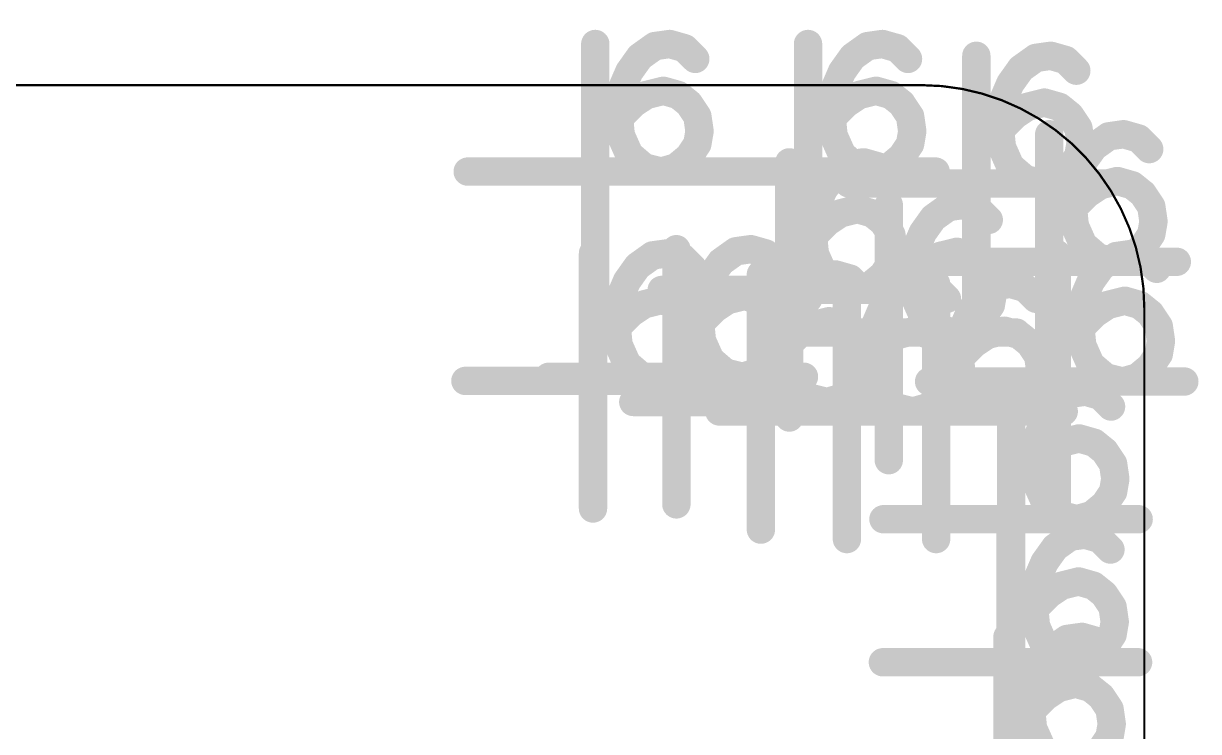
# Model space of a CAD drawing. Header units: millimetres. Extents: x 3362 to 3827, y -139 to 191.
# Drawn here: x 3608.15 to 3613.41, y 23.16 to 26.34 of the extents above; entities that cross this region are included whole.
import ezdxf

# ---------------------------------------------------------------- set-up
doc = ezdxf.new("R2010")
doc.units = ezdxf.units.MM
doc.header["$LTSCALE"] = 23.1
doc.layers.get('0').update_dxf_attribs({"linetype": 'CONTINUOUS'})

# ---------------------------------------------------------------- blocks, each defined once
blk = doc.blocks.new('PAD_R1')
at = {"const_width": 0.5}
blk.add_lwpolyline([(0.25, 0, 1), (-0.25, 0, 1)], format="xyb", close=True, dxfattribs=at)

msp = doc.modelspace()

# ---------------------------------------------------------------- linework, layer by layer
for points, const_width in [([(3611.0031, 26.3017), (3611.0209, 26.176)], 0.0672), ([(3611.0961, 26.2951), (3611.0612, 26.173)], 0.0695), ([(3611.9559, 26.3017), (3611.9736, 26.176)], 0.0672), ([(3612.0488, 26.2951), (3612.014, 26.173)], 0.0695), ([(3610.712, 26.2436), (3610.712, 25.1006)], 0.127), ([(3610.9084, 26.262), (3610.9822, 26.1586)], 0.0821), ([(3611.1808, 26.2455), (3611.091, 26.1557)], 0.0675), ([(3611.6648, 26.2436), (3611.6648, 25.1006)], 0.127), ([(3611.8611, 26.262), (3611.935, 26.1586)], 0.0821), ([(3612.1336, 26.2455), (3612.0438, 26.1557)], 0.0675), ([(3612.7097, 26.2489), (3612.7275, 26.1232)], 0.0672), ([(3612.8027, 26.2423), (3612.7679, 26.1201)], 0.0695), ([(3610.8365, 26.19), (3610.9398, 26.1163)], 0.0818), ([(3611.7892, 26.19), (3611.8926, 26.1163)], 0.0818), ([(3612.4186, 26.1907), (3612.4186, 25.0477)], 0.127), ([(3612.615, 26.2091), (3612.6889, 26.1058)], 0.0821), ([(3612.8875, 26.1927), (3612.7977, 26.1029)], 0.0675), ([(3612.5431, 26.1372), (3612.6465, 26.0634)], 0.0818), ([(3610.7917, 26.1115), (3610.9084, 26.0614)], 0.0727), ([(3610.9633, 26.0861), (3610.9941, 25.9629)], 0.0785), ([(3611.0676, 26.0856), (3611.0328, 25.9634)], 0.0695), ([(3611.7445, 26.1115), (3611.8612, 26.0614)], 0.0727), ([(3611.9161, 26.0861), (3611.9469, 25.9629)], 0.0785), ([(3612.0204, 26.0856), (3611.9855, 25.9634)], 0.0695), ([(3610.7672, 26.0254), (3610.8927, 26.0062)], 0.0754), ([(3610.8768, 26.0488), (3610.9472, 25.9431)], 0.0687), ([(3611.1471, 26.0455), (3611.0676, 25.9464)], 0.0609), ([(3611.72, 26.0254), (3611.8455, 26.0062)], 0.0754), ([(3611.8296, 26.0488), (3611.9, 25.9431)], 0.0687), ([(3612.0998, 26.0455), (3612.0204, 25.9464)], 0.0609), ([(3612.4983, 26.0587), (3612.615, 26.0086)], 0.0727), ([(3612.6699, 26.0333), (3612.7007, 25.9101)], 0.0785), ([(3612.7742, 26.0327), (3612.7394, 25.9106)], 0.0695), ([(3610.7596, 25.976), (3610.8851, 25.9567)], 0.0754), ([(3610.8052, 25.9884), (3610.8949, 25.8986)], 0.0945), ([(3611.203, 25.9835), (3611.0973, 25.9131)], 0.0687), ([(3611.7124, 25.976), (3611.8379, 25.9567)], 0.0754), ([(3611.7579, 25.9884), (3611.8477, 25.8986)], 0.0945), ([(3612.1557, 25.9835), (3612.0501, 25.9131)], 0.0687), ([(3612.4738, 25.9726), (3612.5994, 25.9533)], 0.0754), ([(3612.5834, 25.9959), (3612.6539, 25.8903)], 0.0687), ([(3612.8537, 25.9926), (3612.7742, 25.8936)], 0.0609), ([(3612.4662, 25.9232), (3612.5918, 25.9039)], 0.0754), ([(3612.5118, 25.9355), (3612.6016, 25.8457)], 0.0945), ([(3612.9096, 25.9307), (3612.8039, 25.8602)], 0.0687), ([(3610.7583, 25.8752), (3610.8846, 25.888)], 0.0955), ([(3611.2369, 25.8954), (3611.1112, 25.8772)], 0.0675), ([(3611.7111, 25.8752), (3611.8374, 25.888)], 0.0955), ([(3612.1896, 25.8954), (3612.0639, 25.8772)], 0.0675), ([(3612.745, 25.8395), (3612.745, 24.6965)], 0.127), ([(3612.9414, 25.8578), (3613.0152, 25.7545)], 0.0821), ([(3613.0361, 25.8976), (3613.0539, 25.7719)], 0.0672), ([(3613.1291, 25.891), (3613.0942, 25.7689)], 0.0695), ([(3610.7873, 25.7654), (3610.9034, 25.817)], 0.0939), ([(3611.2366, 25.8138), (3611.1114, 25.8349)], 0.058), ([(3611.7401, 25.7654), (3611.8561, 25.817)], 0.0939), ([(3612.1894, 25.8138), (3612.0642, 25.8349)], 0.058), ([(3612.4649, 25.8224), (3612.5913, 25.8352)], 0.0955), ([(3612.9435, 25.8426), (3612.8178, 25.8244)], 0.0675), ([(3613.2138, 25.8414), (3613.124, 25.7516)], 0.0675), ([(3610.8565, 25.6714), (3610.9391, 25.7679)], 0.0879), ([(3611.1431, 25.666), (3611.0619, 25.7637)], 0.0743), ([(3611.203, 25.732), (3611.0973, 25.8024)], 0.0687), ([(3611.8093, 25.6714), (3611.8918, 25.7679)], 0.0879), ([(3611.872, 25.7716), (3611.8898, 25.6459)], 0.0672), ([(3611.965, 25.765), (3611.9302, 25.6429)], 0.0695), ([(3612.0959, 25.666), (3612.0147, 25.7637)], 0.0743), ([(3612.1557, 25.732), (3612.0501, 25.8024)], 0.0687), ([(3612.4939, 25.7126), (3612.61, 25.7641)], 0.0939), ([(3612.9433, 25.7609), (3612.818, 25.7821)], 0.058), ([(3612.8695, 25.7859), (3612.9729, 25.7121)], 0.0818), ([(3611.2835, 25.6721), (3610.1405, 25.6721)], 0.127), ([(3610.9539, 25.62), (3610.9847, 25.7432)], 0.0785), ([(3611.0582, 25.6206), (3611.0232, 25.7426)], 0.0692), ([(3612.2363, 25.6721), (3611.0933, 25.6721)], 0.127), ([(3611.5809, 25.7135), (3611.5809, 24.5705)], 0.127), ([(3611.7773, 25.7319), (3611.8512, 25.6285)], 0.0821), ([(3611.9067, 25.62), (3611.9375, 25.7432)], 0.0785), ([(3612.0498, 25.7154), (3611.96, 25.6256)], 0.0675), ([(3612.0109, 25.6206), (3611.976, 25.7426)], 0.0692), ([(3612.5631, 25.6186), (3612.6457, 25.7151)], 0.0879), ([(3612.8497, 25.6132), (3612.7686, 25.7109)], 0.0743), ([(3612.9096, 25.6791), (3612.8039, 25.7496)], 0.0687), ([(3612.8247, 25.7074), (3612.9414, 25.6573)], 0.0727), ([(3611.7054, 25.6599), (3611.8088, 25.5862)], 0.0818), ([(3612.9901, 25.6192), (3611.8471, 25.6192)], 0.127), ([(3612.6605, 25.5672), (3612.6913, 25.6904)], 0.0785), ([(3612.7648, 25.5677), (3612.7298, 25.6898)], 0.0692), ([(3612.9963, 25.682), (3613.0271, 25.5588)], 0.0785), ([(3613.1006, 25.6814), (3613.0658, 25.5593)], 0.0695), ([(3612.8002, 25.6213), (3612.9258, 25.602)], 0.0754), ([(3612.8382, 25.5842), (3612.928, 25.4945)], 0.0945), ([(3612.9098, 25.6446), (3612.9803, 25.539)], 0.0687), ([(3613.1801, 25.6413), (3613.1006, 25.5423)], 0.0609), ([(3611.6606, 25.5814), (3611.7773, 25.5313)], 0.0727), ([(3611.8322, 25.556), (3611.863, 25.4328)], 0.0785), ([(3611.9366, 25.5555), (3611.9017, 25.4333)], 0.0695), ([(3612.0265, 25.5225), (3612.0265, 24.3795)], 0.127), ([(3612.2228, 25.5408), (3612.2967, 25.4375)], 0.0821), ([(3612.3175, 25.5806), (3612.3353, 25.4549)], 0.0672), ([(3612.4105, 25.574), (3612.3757, 25.4519)], 0.0695), ([(3612.7926, 25.5719), (3612.9182, 25.5526)], 0.0754), ([(3613.236, 25.5794), (3613.1303, 25.509)], 0.0687), ([(3611.6361, 25.4953), (3611.7617, 25.4761)], 0.0754), ([(3611.7457, 25.5187), (3611.8162, 25.413)], 0.0687), ([(3612.016, 25.5154), (3611.9366, 25.4163)], 0.0609), ([(3612.4953, 25.5244), (3612.4055, 25.4346)], 0.0675), ([(3612.7913, 25.4711), (3612.9177, 25.4839)], 0.0955), ([(3613.2699, 25.4913), (3613.1442, 25.4731)], 0.0675), ([(3611.6285, 25.4459), (3611.7541, 25.4266)], 0.0754), ([(3611.6741, 25.4583), (3611.7639, 25.3685)], 0.0945), ([(3612.0719, 25.4534), (3611.9663, 25.383)], 0.0687), ([(3612.1509, 25.4689), (3612.2543, 25.3952)], 0.0818), ([(3612.1061, 25.3904), (3612.2228, 25.3403)], 0.0727), ([(3612.8203, 25.3613), (3612.9364, 25.4128)], 0.0939), ([(3613.236, 25.3279), (3613.1303, 25.3983)], 0.0687), ([(3613.2697, 25.4096), (3613.1444, 25.4308)], 0.058), ([(3610.7018, 25.3061), (3610.7018, 24.1631)], 0.127), ([(3610.8982, 25.3244), (3610.9721, 25.2211)], 0.0821), ([(3610.9929, 25.3642), (3611.0107, 25.2385)], 0.0672), ([(3611.0752, 25.3246), (3611.0752, 24.1816)], 0.127), ([(3611.0859, 25.3576), (3611.0511, 25.2355)], 0.0695), ([(3611.2716, 25.343), (3611.3454, 25.2397)], 0.0821), ([(3611.3663, 25.3828), (3611.3841, 25.257)], 0.0672), ([(3611.4593, 25.3761), (3611.4245, 25.254)], 0.0695), ([(3611.6272, 25.3451), (3611.7536, 25.3579)], 0.0955), ([(3612.1058, 25.3653), (3611.9801, 25.3471)], 0.0675), ([(3612.2778, 25.365), (3612.3085, 25.2418)], 0.0785), ([(3612.3821, 25.3645), (3612.3472, 25.2423)], 0.0695), ([(3612.7785, 25.3033), (3612.7785, 24.1603)], 0.127), ([(3612.8895, 25.2673), (3612.9721, 25.3638)], 0.0879), ([(3612.9869, 25.2159), (3613.0177, 25.3391)], 0.0785), ([(3613.0912, 25.2164), (3613.0562, 25.3385)], 0.0692), ([(3613.0696, 25.3614), (3613.0874, 25.2357)], 0.0672), ([(3613.1761, 25.2619), (3613.095, 25.3596)], 0.0743), ([(3613.1626, 25.3548), (3613.1278, 25.2327)], 0.0695), ([(3611.1707, 25.308), (3611.0809, 25.2182)], 0.0675), ([(3611.1997, 25.2711), (3611.3031, 25.1973)], 0.0818), ([(3611.544, 25.3266), (3611.4542, 25.2368)], 0.0675), ([(3611.6562, 25.2353), (3611.7723, 25.2869)], 0.0939), ([(3612.1056, 25.2837), (3611.9803, 25.3048)], 0.058), ([(3612.0817, 25.3043), (3612.2072, 25.285)], 0.0754), ([(3612.1196, 25.2673), (3612.2094, 25.1775)], 0.0945), ([(3613.3165, 25.268), (3612.1735, 25.268)], 0.127), ([(3612.1913, 25.3276), (3612.2617, 25.222)], 0.0687), ([(3612.4615, 25.3243), (3612.3821, 25.2253)], 0.0609), ([(3612.9749, 25.3216), (3613.0488, 25.2183)], 0.0821), ([(3613.2474, 25.3052), (3613.1576, 25.2154)], 0.0675), ([(3610.8263, 25.2525), (3610.9297, 25.1787)], 0.0818), ([(3611.4537, 25.2116), (3611.4537, 24.0686)], 0.127), ([(3611.6501, 25.23), (3611.7239, 25.1266)], 0.0821), ([(3611.7255, 25.1414), (3611.808, 25.2378)], 0.0879), ([(3611.7448, 25.2697), (3611.7625, 25.144)], 0.0672), ([(3611.8377, 25.2631), (3611.8029, 25.141)], 0.0695), ([(3612.012, 25.1359), (3611.9309, 25.2336)], 0.0743), ([(3612.0719, 25.2019), (3611.9663, 25.2723)], 0.0687), ([(3612.0741, 25.2549), (3612.1996, 25.2356)], 0.0754), ([(3612.1301, 25.2273), (3612.1478, 25.1016)], 0.0672), ([(3612.5174, 25.2624), (3612.4118, 25.192)], 0.0687), ([(3612.5296, 25.2273), (3612.5474, 25.1016)], 0.0672), ([(3612.903, 25.2497), (3613.0064, 25.176)], 0.0818), ([(3610.7815, 25.174), (3610.8982, 25.1239)], 0.0727), ([(3611.1549, 25.1926), (3611.2716, 25.1424)], 0.0727), ([(3611.839, 25.1692), (3611.839, 24.0262)], 0.127), ([(3611.8228, 25.0899), (3611.8536, 25.2131)], 0.0785), ([(3611.9225, 25.2135), (3611.8327, 25.1237)], 0.0675), ([(3611.9271, 25.0905), (3611.8921, 25.2125)], 0.0692), ([(3612.0354, 25.1875), (3612.1092, 25.0842)], 0.0821), ([(3612.0728, 25.1541), (3612.1991, 25.1669)], 0.0955), ([(3612.2231, 25.2207), (3612.1882, 25.0986)], 0.0695), ([(3612.2385, 25.1692), (3612.2385, 24.0262)], 0.127), ([(3612.5513, 25.1743), (3612.4256, 25.1561)], 0.0675), ([(3612.4349, 25.1875), (3612.5088, 25.0842)], 0.0821), ([(3612.6226, 25.2207), (3612.5878, 25.0986)], 0.0695), ([(3612.8582, 25.1712), (3612.9749, 25.1211)], 0.0727), ([(3610.9531, 25.1486), (3610.9839, 25.0254)], 0.0785), ([(3612.1524, 25.142), (3611.0094, 25.142)], 0.127), ([(3611.0575, 25.148), (3611.0226, 25.0259)], 0.0695), ([(3611.24, 25.1298), (3611.3105, 25.0241)], 0.0687), ([(3611.3265, 25.1671), (3611.3573, 25.0439)], 0.0785), ([(3611.4308, 25.1666), (3611.396, 25.0445)], 0.0695), ([(3611.5103, 25.1265), (3611.4308, 25.0274)], 0.0609), ([(3611.5781, 25.158), (3611.6815, 25.0843)], 0.0818), ([(3611.9635, 25.1156), (3612.0668, 25.0418)], 0.0818), ([(3612.3078, 25.1711), (3612.218, 25.0813)], 0.0675), ([(3612.363, 25.1156), (3612.4664, 25.0418)], 0.0818), ([(3612.7074, 25.1711), (3612.6176, 25.0813)], 0.0675), ([(3613.0299, 25.1458), (3613.0606, 25.0226)], 0.0785), ([(3613.1342, 25.1453), (3613.0993, 25.0231)], 0.0695), ([(3610.757, 25.0879), (3610.8826, 25.0686)], 0.0754), ([(3610.8666, 25.1112), (3610.9371, 25.0056)], 0.0687), ([(3611.1369, 25.1079), (3611.0575, 25.0089)], 0.0609), ([(3611.1304, 25.1065), (3611.256, 25.0872)], 0.0754), ([(3611.1684, 25.0694), (3611.2582, 24.9796)], 0.0945), ([(3611.5334, 25.0795), (3611.6501, 25.0294)], 0.0727), ([(3612.1018, 25.0443), (3612.2178, 25.0958)], 0.0939), ([(3612.5174, 25.0109), (3612.4118, 25.0813)], 0.0687), ([(3612.5511, 25.0927), (3612.4259, 25.1138)], 0.058), ([(3612.8337, 25.0851), (3612.9593, 25.0658)], 0.0754), ([(3612.9434, 25.1084), (3613.0138, 25.0028)], 0.0687), ([(3613.2136, 25.1051), (3613.1342, 25.0061)], 0.0609), ([(3610.7494, 25.0385), (3610.875, 25.0192)], 0.0754), ([(3610.795, 25.0508), (3610.8848, 24.9611)], 0.0945), ([(3611.1928, 25.046), (3611.0872, 24.9756)], 0.0687), ([(3611.1228, 25.0571), (3611.2484, 25.0378)], 0.0754), ([(3611.5662, 25.0645), (3611.4605, 24.9941)], 0.0687), ([(3611.6185, 25.0167), (3611.6889, 24.9111)], 0.0687), ([(3611.705, 25.0541), (3611.7358, 24.9309)], 0.0785), ([(3611.8093, 25.0536), (3611.7745, 24.9314)], 0.0695), ([(3611.9187, 25.0371), (3612.0354, 24.987)], 0.0727), ([(3612.0903, 25.0117), (3612.1211, 24.8885)], 0.0785), ([(3612.171, 24.9503), (3612.2535, 25.0468)], 0.0879), ([(3612.2684, 24.8989), (3612.2992, 25.0221)], 0.0785), ([(3612.3182, 25.0371), (3612.4349, 24.987)], 0.0727), ([(3612.3726, 24.8994), (3612.3377, 25.0215)], 0.0692), ([(3612.4576, 24.9449), (3612.3764, 25.0426)], 0.0743), ([(3612.4898, 25.0117), (3612.5206, 24.8885)], 0.0785), ([(3612.8261, 25.0357), (3612.9517, 25.0164)], 0.0754), ([(3612.8717, 25.0481), (3612.9615, 24.9583)], 0.0945), ([(3613.2695, 25.0432), (3613.1639, 24.9728)], 0.0687), ([(3610.7481, 24.9377), (3610.8745, 24.9505)], 0.0955), ([(3611.1215, 24.9562), (3611.2479, 24.9691)], 0.0955), ([(3612.598, 24.951), (3611.455, 24.951)], 0.127), ([(3611.6001, 24.9764), (3611.4744, 24.9583)], 0.0675), ([(3611.5089, 24.9934), (3611.6344, 24.9741)], 0.0754), ([(3611.5468, 24.9564), (3611.6366, 24.8666)], 0.0945), ([(3611.8888, 25.0134), (3611.8093, 24.9144)], 0.0609), ([(3612.0038, 24.9743), (3612.0742, 24.8687)], 0.0687), ([(3612.1946, 25.0111), (3612.1598, 24.889)], 0.0695), ([(3612.2741, 24.971), (3612.1946, 24.872)], 0.0609), ([(3612.4033, 24.9743), (3612.4738, 24.8687)], 0.0687), ([(3612.5942, 25.0111), (3612.5593, 24.889)], 0.0695), ([(3612.6736, 24.971), (3612.5942, 24.872)], 0.0609), ([(3611.2267, 24.9579), (3611.101, 24.9397)], 0.0675), ([(3611.1505, 24.8465), (3611.2666, 24.898)], 0.0939), ([(3611.5999, 24.8948), (3611.4746, 24.9159)], 0.058), ([(3611.5013, 24.944), (3611.6268, 24.9247)], 0.0754), ([(3611.9447, 24.9515), (3611.839, 24.8811)], 0.0687), ([(3611.8942, 24.951), (3612.0197, 24.9317)], 0.0754), ([(3611.9321, 24.9139), (3612.0219, 24.8241)], 0.0945), ([(3612.33, 24.9091), (3612.2243, 24.8387)], 0.0687), ([(3612.2937, 24.951), (3612.4193, 24.9317)], 0.0754), ([(3612.3317, 24.9139), (3612.4215, 24.8241)], 0.0945), ([(3612.7295, 24.9091), (3612.6239, 24.8387)], 0.0687), ([(3612.8248, 24.9349), (3612.9512, 24.9477)], 0.0955), ([(3613.3034, 24.9551), (3613.1777, 24.9369)], 0.0675), ([(3610.7772, 24.8279), (3610.8932, 24.8794)], 0.0939), ([(3611.1928, 24.7945), (3611.0872, 24.8649)], 0.0687), ([(3611.2265, 24.8762), (3611.1013, 24.8974)], 0.058), ([(3611.2197, 24.7525), (3611.3023, 24.849)], 0.0879), ([(3611.5662, 24.813), (3611.4605, 24.8834)], 0.0687), ([(3611.5, 24.8432), (3611.6263, 24.856)], 0.0955), ([(3611.9786, 24.8634), (3611.8529, 24.8452)], 0.0675), ([(3611.8866, 24.9016), (3612.0121, 24.8823)], 0.0754), ([(3612.2861, 24.9016), (3612.4117, 24.8823)], 0.0754), ([(3612.8539, 24.8251), (3612.9699, 24.8766)], 0.0939), ([(3613.2695, 24.7917), (3613.1639, 24.8621)], 0.0687), ([(3613.3032, 24.8735), (3613.178, 24.8946)], 0.058), ([(3610.8464, 24.7339), (3610.9289, 24.8304)], 0.0879), ([(3610.9437, 24.6825), (3610.9745, 24.8057)], 0.0785), ([(3611.048, 24.683), (3611.013, 24.8051)], 0.0692), ([(3611.133, 24.7285), (3611.0518, 24.8262)], 0.0743), ([(3611.3171, 24.701), (3611.3479, 24.8242)], 0.0785), ([(3611.4214, 24.7016), (3611.3864, 24.8237)], 0.0692), ([(3611.5063, 24.7471), (3611.4252, 24.8447)], 0.0743), ([(3611.8853, 24.8008), (3612.0116, 24.8136)], 0.0955), ([(3612.3639, 24.821), (3612.2382, 24.8028)], 0.0675), ([(3612.2848, 24.8008), (3612.4112, 24.8136)], 0.0955), ([(3612.7634, 24.821), (3612.6377, 24.8028)], 0.0675), ([(3612.9231, 24.7311), (3613.0056, 24.8276)], 0.0879), ([(3613.0205, 24.6797), (3613.0512, 24.8029)], 0.0785), ([(3613.2097, 24.7257), (3613.1285, 24.8234)], 0.0743), ([(3611.2733, 24.7346), (3610.1303, 24.7346)], 0.127), ([(3611.6467, 24.7531), (3610.5037, 24.7531)], 0.127), ([(3611.529, 24.7334), (3611.6451, 24.7849)], 0.0939), ([(3611.9447, 24.7), (3611.839, 24.7704)], 0.0687), ([(3611.9783, 24.7818), (3611.8531, 24.8029)], 0.058), ([(3611.9143, 24.691), (3612.0304, 24.7425)], 0.0939), ([(3613.3501, 24.7318), (3612.207, 24.7318)], 0.127), ([(3612.3636, 24.7393), (3612.2384, 24.7605)], 0.058), ([(3612.3138, 24.691), (3612.4299, 24.7425)], 0.0939), ([(3612.7632, 24.7393), (3612.638, 24.7605)], 0.058), ([(3613.1247, 24.6802), (3613.0897, 24.8023)], 0.0692), ([(3611.5982, 24.6394), (3611.6808, 24.7359)], 0.0879), ([(3611.6956, 24.588), (3611.7264, 24.7112)], 0.0785), ([(3611.7998, 24.5886), (3611.7649, 24.7106)], 0.0692), ([(3611.8848, 24.634), (3611.8036, 24.7317)], 0.0743), ([(3611.9835, 24.597), (3612.0661, 24.6935)], 0.0879), ([(3612.33, 24.6576), (3612.2243, 24.728)], 0.0687), ([(3612.3831, 24.597), (3612.4656, 24.6935)], 0.0879), ([(3612.5741, 24.6866), (3612.5741, 23.5436)], 0.127), ([(3612.7295, 24.6576), (3612.6239, 24.728)], 0.0687), ([(3612.7704, 24.7049), (3612.8443, 24.6016)], 0.0821), ([(3612.8652, 24.7447), (3612.8829, 24.619)], 0.0672), ([(3612.9581, 24.7381), (3612.9233, 24.616)], 0.0695), ([(3612.0252, 24.6401), (3610.8822, 24.6401)], 0.127), ([(3612.0809, 24.5456), (3612.1117, 24.6688)], 0.0785), ([(3612.1852, 24.5461), (3612.1502, 24.6682)], 0.0692), ([(3612.2701, 24.5916), (3612.1889, 24.6893)], 0.0743), ([(3612.4804, 24.5456), (3612.5112, 24.6688)], 0.0785), ([(3612.5847, 24.5461), (3612.5497, 24.6682)], 0.0692), ([(3612.6697, 24.5916), (3612.5885, 24.6893)], 0.0743), ([(3613.0429, 24.6885), (3612.9531, 24.5987)], 0.0675), ([(3612.4105, 24.5977), (3611.2675, 24.5977)], 0.127), ([(3612.81, 24.5977), (3611.667, 24.5977)], 0.127), ([(3612.6985, 24.633), (3612.8019, 24.5592)], 0.0818), ([(3612.6538, 24.5545), (3612.7705, 24.5044)], 0.0727), ([(3612.7389, 24.4917), (3612.8093, 24.3861)], 0.0687), ([(3612.8254, 24.5291), (3612.8562, 24.4059)], 0.0785), ([(3612.9297, 24.5285), (3612.8949, 24.4064)], 0.0695), ([(3612.6293, 24.4684), (3612.7548, 24.4491)], 0.0754), ([(3612.6672, 24.4313), (3612.757, 24.3415)], 0.0945), ([(3613.0092, 24.4884), (3612.9297, 24.3894)], 0.0609), ([(3612.6217, 24.419), (3612.7472, 24.3997)], 0.0754), ([(3613.0651, 24.4265), (3612.9594, 24.3561)], 0.0687), ([(3612.6204, 24.3182), (3612.7467, 24.331)], 0.0955), ([(3613.0989, 24.3384), (3612.9733, 24.3202)], 0.0675), ([(3612.6494, 24.2084), (3612.7655, 24.2599)], 0.0939), ([(3613.0651, 24.175), (3612.9594, 24.2454)], 0.0687), ([(3613.0987, 24.2567), (3612.9735, 24.2779)], 0.058), ([(3612.7186, 24.1144), (3612.8012, 24.2109)], 0.0879), ([(3612.816, 24.063), (3612.8468, 24.1862)], 0.0785), ([(3612.9202, 24.0635), (3612.8853, 24.1856)], 0.0692), ([(3613.0052, 24.109), (3612.924, 24.2067)], 0.0743), ([(3613.1456, 24.1151), (3612.0026, 24.1151)], 0.127), ([(3612.5715, 24.046), (3612.5715, 22.903)], 0.127), ([(3612.7679, 24.0643), (3612.8418, 23.961)], 0.0821), ([(3612.8626, 24.1041), (3612.8804, 23.9784)], 0.0672), ([(3612.9556, 24.0975), (3612.9208, 23.9754)], 0.0695), ([(3613.0404, 24.0479), (3612.9506, 23.9581)], 0.0675), ([(3612.696, 23.9924), (3612.7994, 23.9187)], 0.0818), ([(3612.6512, 23.9139), (3612.7679, 23.8638)], 0.0727), ([(3612.8228, 23.8885), (3612.8536, 23.7653)], 0.0785), ([(3612.9272, 23.888), (3612.8923, 23.7658)], 0.0695), ([(3612.6267, 23.8278), (3612.7523, 23.8085)], 0.0754), ([(3612.7363, 23.8511), (3612.8068, 23.7455)], 0.0687), ([(3613.0066, 23.8478), (3612.9272, 23.7488)], 0.0609), ([(3612.6191, 23.7784), (3612.7447, 23.7591)], 0.0754), ([(3612.6647, 23.7908), (3612.7545, 23.701)], 0.0945), ([(3613.0625, 23.7859), (3612.9569, 23.7155)], 0.0687), ([(3612.6178, 23.6776), (3612.7442, 23.6904)], 0.0955), ([(3613.0964, 23.6978), (3612.9707, 23.6796)], 0.0675), ([(3612.5581, 23.5883), (3612.5581, 22.4453)], 0.127), ([(3612.6468, 23.5678), (3612.7629, 23.6193)], 0.0939), ([(3612.7544, 23.6066), (3612.8283, 23.5033)], 0.0821), ([(3612.8492, 23.6464), (3612.8669, 23.5207)], 0.0672), ([(3612.9421, 23.6398), (3612.9073, 23.5177)], 0.0695), ([(3613.0625, 23.5344), (3612.9569, 23.6048)], 0.0687), ([(3613.0962, 23.6162), (3612.971, 23.6373)], 0.058), ([(3612.6825, 23.5347), (3612.7859, 23.4609)], 0.0818), ([(3612.7161, 23.4738), (3612.7986, 23.5703)], 0.0879), ([(3612.8134, 23.4224), (3612.8442, 23.5456)], 0.0785), ([(3612.9177, 23.4229), (3612.8827, 23.545)], 0.0692), ([(3613.0027, 23.4684), (3612.9215, 23.5661)], 0.0743), ([(3613.0269, 23.5902), (3612.9371, 23.5004)], 0.0675), ([(3613.143, 23.4745), (3612, 23.4745)], 0.127), ([(3612.6378, 23.4562), (3612.7545, 23.4061)], 0.0727), ([(3612.8094, 23.4308), (3612.8402, 23.3076)], 0.0785), ([(3612.7229, 23.3934), (3612.7933, 23.2878)], 0.0687), ([(3612.9137, 23.4302), (3612.8789, 23.3081)], 0.0695), ([(3612.9932, 23.3901), (3612.9137, 23.2911)], 0.0609), ([(3612.6133, 23.3701), (3612.7388, 23.3508)], 0.0754), ([(3612.6512, 23.333), (3612.741, 23.2433)], 0.0945), ([(3612.6057, 23.3207), (3612.7312, 23.3014)], 0.0754), ([(3613.0491, 23.3282), (3612.9434, 23.2578)], 0.0687), ([(3612.6044, 23.2199), (3612.7307, 23.2327)], 0.0955), ([(3613.0829, 23.2401), (3612.9573, 23.2219)], 0.0675), ([(3612.6334, 23.1101), (3612.7495, 23.1616)], 0.0939), ([(3613.0827, 23.1584), (3612.9575, 23.1796)], 0.058), ([(3613.0491, 23.0767), (3612.9434, 23.1471)], 0.0687)]:
    msp.add_lwpolyline(points, dxfattribs=dict(const_width=const_width))
at = {"const_width": 0.0102}
msp.add_lwpolyline([(3613.171, 13.4595), (3613.171, 25.0594, 0.414215), (3612.171, 26.0594), (3581.1629, 26.0594, 0.202312), (3570.3468, 21.4963, -0.202309), (3569.2724, 21.0429), (3563.7726, 21.0429, -0.202309), (3562.6981, 21.4963, 0.202312), (3551.882, 26.0594), (3530.351, 26.0594, 0.414215), (3529.351, 25.0594), (3529.351, 13.4595, 0.414215), (3530.351, 12.4595), (3551.4675, 12.4595, -0.196013), (3553.2153, 11.7468, 0.196007), (3563.7726, 7.443), (3569.2724, 7.443, 0.196007), (3579.8297, 11.7468, -0.196013), (3581.5774, 12.4595), (3612.171, 12.4595, 0.414215)], format="xyb", close=True, dxfattribs=at)

# ---------------------------------------------------------------- block references
at = {"xscale": 0.127, "yscale": 0.127}
for p in [(3610.712, 26.2436), (3610.9787, 26.2342), (3611.0453, 26.2436), (3611.1121, 26.2245), (3611.6648, 26.2436), (3611.9315, 26.2342), (3611.998, 26.2436), (3612.0648, 26.2245), (3610.9119, 26.1864), (3611.1598, 26.1768), (3611.8647, 26.1864), (3612.1126, 26.1768), (3612.4186, 26.1907), (3612.6853, 26.1813), (3612.7519, 26.1907), (3612.8187, 26.1717), (3610.8644, 26.1199), (3611.8172, 26.1199), (3612.6185, 26.1336), (3612.8664, 26.1239), (3610.8357, 26.0531), (3611.7885, 26.0531), (3612.571, 26.067), (3610.9406, 26.015), (3611.0168, 26.034), (3611.0836, 26.015), (3611.8934, 26.015), (3611.9696, 26.034), (3612.0364, 26.015), (3612.5423, 26.0002), (3610.8835, 25.9769), (3611.1311, 25.9769), (3611.8362, 25.9769), (3612.0839, 25.9769), (3612.6472, 25.9621), (3612.7234, 25.9812), (3612.7902, 25.9621), (3610.8167, 25.9291), (3610.8167, 25.9101), (3611.1692, 25.9197), (3611.7694, 25.9291), (3611.7694, 25.9101), (3612.122, 25.9197), (3612.5901, 25.924), (3612.8377, 25.924), (3610.8263, 25.8341), (3611.1789, 25.8529), (3611.7791, 25.8341), (3612.1316, 25.8529), (3612.5233, 25.8763), (3612.5233, 25.8572), (3612.745, 25.8395), (3612.8758, 25.8669), (3613.0117, 25.8301), (3613.0783, 25.8395), (3611.1692, 25.7958), (3612.122, 25.7958), (3612.5329, 25.7813), (3612.8855, 25.8001), (3612.9449, 25.7823), (3613.1451, 25.8204), (3610.8644, 25.7483), (3611.1311, 25.7386), (3611.8172, 25.7483), (3612.0839, 25.7386), (3612.8758, 25.7429), (3613.1928, 25.7727), (3610.1405, 25.6721), (3610.9312, 25.6911), (3611.0074, 25.6721), (3611.074, 25.6911), (3611.0933, 25.6721), (3611.2835, 25.6721), (3611.5809, 25.7135), (3611.8476, 25.7041), (3611.884, 25.6911), (3611.9142, 25.7135), (3611.9602, 25.6721), (3611.981, 25.6944), (3612.0267, 25.6911), (3612.2363, 25.6721), (3612.571, 25.6954), (3612.8377, 25.6858), (3612.8974, 25.7158), (3611.7808, 25.6563), (3611.8471, 25.6192), (3612.0287, 25.6467), (3612.6378, 25.6383), (3612.714, 25.6192), (3612.7806, 25.6383), (3612.8687, 25.649), (3612.9901, 25.6192), (3613.0498, 25.6299), (3611.7333, 25.5898), (3612.9165, 25.5728), (3612.9736, 25.6109), (3613.1166, 25.6109), (3613.1641, 25.5728), (3611.7046, 25.523), (3612.0265, 25.5225), (3612.2932, 25.5131), (3612.3597, 25.5225), (3612.8497, 25.525), (3613.2022, 25.5156), (3611.8095, 25.4849), (3611.8857, 25.5039), (3611.9525, 25.4849), (3612.2264, 25.4653), (3612.4265, 25.5034), (3612.8497, 25.506), (3611.7524, 25.4468), (3612, 25.4468), (3612.4743, 25.4557), (3612.8593, 25.43), (3613.2119, 25.4488), (3611.6856, 25.399), (3611.6856, 25.38), (3612.0381, 25.3896), (3612.1789, 25.3988), (3613.2022, 25.3917), (3610.7018, 25.3061), (3611.0351, 25.3061), (3611.0752, 25.3246), (3611.3419, 25.3152), (3611.4085, 25.3246), (3611.4753, 25.3055), (3611.6952, 25.304), (3612.0478, 25.3228), (3612.1502, 25.332), (3612.3313, 25.3129), (3612.7785, 25.3033), (3612.8974, 25.3442), (3613.1118, 25.3033), (3613.1641, 25.3345), (3610.9017, 25.2489), (3610.9685, 25.2967), (3611.1019, 25.287), (3611.2751, 25.2674), (3611.523, 25.2578), (3612.0381, 25.2657), (3612.1735, 25.268), (3612.1979, 25.2558), (3612.2551, 25.2939), (3612.3981, 25.2939), (3612.4456, 25.2558), (3612.9642, 25.287), (3613.0404, 25.268), (3613.0453, 25.2939), (3613.107, 25.287), (3613.1786, 25.2842), (3613.3165, 25.268), (3611.1496, 25.2393), (3611.2276, 25.2009), (3611.4537, 25.2116), (3611.7204, 25.2022), (3611.7333, 25.2182), (3611.7869, 25.2116), (3612, 25.2085), (3612.1311, 25.208), (3612.4837, 25.1986), (3612.9784, 25.2461), (3613.2264, 25.2365), (3610.8542, 25.1824), (3611.6536, 25.1544), (3611.8001, 25.161), (3611.839, 25.1692), (3611.8537, 25.1925), (3611.9015, 25.1448), (3611.9429, 25.161), (3612.1057, 25.1598), (3612.1311, 25.189), (3612.1722, 25.1692), (3612.2385, 25.1692), (3612.2391, 25.1501), (3612.5052, 25.1598), (3612.5718, 25.1692), (3612.6386, 25.1501), (3612.931, 25.1796), (3610.712, 25.1006), (3610.8255, 25.1156), (3611.0066, 25.0965), (3611.0094, 25.142), (3611.1989, 25.1341), (3611.3038, 25.096), (3611.38, 25.115), (3611.4468, 25.096), (3611.6648, 25.1006), (3611.8763, 25.142), (3612.0389, 25.112), (3612.1408, 25.113), (3612.1524, 25.142), (3612.2868, 25.1023), (3612.4384, 25.112), (3612.4933, 25.1318), (3612.6863, 25.1023), (3612.9022, 25.1128), (3613.0833, 25.0937), (3610.8733, 25.0394), (3610.9304, 25.0775), (3611.0734, 25.0775), (3611.1209, 25.0394), (3611.2467, 25.0579), (3611.4943, 25.0579), (3611.6061, 25.0879), (3611.9914, 25.0455), (3612.3909, 25.0455), (3612.4186, 25.0477), (3612.4837, 25.0747), (3613.0072, 25.0747), (3613.1502, 25.0747), (3610.8065, 24.9916), (3611.1799, 25.0101), (3611.1799, 24.9911), (3611.5324, 25.0007), (3611.5774, 25.0211), (3611.7585, 25.002), (3612.1789, 25.0272), (3612.4456, 25.0175), (3612.8832, 24.9888), (3612.95, 25.0366), (3613.1976, 25.0366), (3610.8065, 24.9726), (3611.159, 24.9822), (3611.455, 24.951), (3611.5421, 24.9339), (3611.6251, 24.9449), (3611.6823, 24.983), (3611.8253, 24.983), (3611.8728, 24.9449), (3611.9627, 24.9787), (3612.0676, 24.9406), (3612.1438, 24.9596), (3612.2106, 24.9406), (3612.2457, 24.97), (3612.3219, 24.951), (3612.3622, 24.9787), (3612.3884, 24.97), (3612.4671, 24.9406), (3612.5433, 24.9596), (3612.598, 24.951), (3612.6101, 24.9406), (3612.8832, 24.9698), (3613.2358, 24.9794), (3610.8161, 24.8966), (3611.1687, 24.9154), (3611.1895, 24.9152), (3611.5583, 24.8971), (3611.9109, 24.8877), (3612.0105, 24.9025), (3612.2581, 24.9025), (3612.41, 24.9025), (3612.6576, 24.9025), (3612.8928, 24.8938), (3613.2454, 24.9126), (3611.159, 24.8583), (3611.2276, 24.8293), (3611.5324, 24.8768), (3611.5583, 24.8781), (3611.9437, 24.8547), (3611.9437, 24.8356), (3612.2962, 24.8453), (3612.3432, 24.8547), (3612.3432, 24.8356), (3612.6957, 24.8453), (3613.2358, 24.8555), (3610.8542, 24.8108), (3611.1209, 24.8011), (3611.4943, 24.8196), (3611.568, 24.8021), (3611.9205, 24.8209), (3612.3059, 24.7785), (3612.7054, 24.7785), (3612.931, 24.808), (3613.1976, 24.7983), (3610.1303, 24.7346), (3610.5037, 24.7531), (3610.921, 24.7536), (3610.9972, 24.7346), (3611.0638, 24.7536), (3611.2733, 24.7346), (3611.2944, 24.7721), (3611.3706, 24.7531), (3611.4372, 24.7721), (3611.6467, 24.7531), (3611.9109, 24.7638), (3611.9533, 24.7597), (3612.207, 24.7318), (3612.3528, 24.7597), (3612.9978, 24.7508), (3613.074, 24.7318), (3613.1405, 24.7508), (3613.3501, 24.7318), (3611.6061, 24.7163), (3611.8728, 24.7066), (3611.9914, 24.6739), (3612.2962, 24.7213), (3612.3909, 24.6739), (3612.5741, 24.6866), (3612.6957, 24.7213), (3612.745, 24.6965), (3612.8408, 24.6772), (3612.9073, 24.6866), (3610.8822, 24.6401), (3611.6729, 24.6591), (3611.7491, 24.6401), (3611.8156, 24.6591), (3612.0252, 24.6401), (3612.2581, 24.6642), (3612.6576, 24.6642), (3612.774, 24.6294), (3612.9741, 24.6675), (3613.0219, 24.6197), (3611.2675, 24.5977), (3611.5809, 24.5705), (3611.667, 24.5977), (3612.0582, 24.6167), (3612.1344, 24.5977), (3612.201, 24.6167), (3612.4105, 24.5977), (3612.4577, 24.6167), (3612.5339, 24.5977), (3612.6005, 24.6167), (3612.81, 24.5977), (3612.7265, 24.5629), (3612.6978, 24.4961), (3612.8789, 24.477), (3612.7455, 24.4199), (3612.8027, 24.458), (3612.9457, 24.458), (3612.9932, 24.4199), (3612.0265, 24.3795), (3612.6787, 24.3721), (3613.0313, 24.3627), (3612.6787, 24.353), (3612.6884, 24.2771), (3613.0409, 24.2959), (3613.0313, 24.2387), (3610.7018, 24.1631), (3611.0752, 24.1816), (3612.7265, 24.1913), (3612.7785, 24.1603), (3612.9932, 24.1816), (3612.0026, 24.1151), (3612.7933, 24.1341), (3612.8695, 24.1151), (3612.936, 24.1341), (3613.1456, 24.1151), (3611.4537, 24.0686), (3612.5715, 24.046), (3612.9048, 24.046), (3611.839, 24.0262), (3612.2385, 24.0262), (3612.7714, 23.9888), (3612.8382, 24.0366), (3612.9716, 24.0269), (3613.0193, 23.9792), (3612.7239, 23.9223), (3612.6952, 23.8555), (3612.8763, 23.8364), (3612.743, 23.7793), (3612.8001, 23.8174), (3612.9431, 23.8174), (3612.9906, 23.7793), (3612.6762, 23.7315), (3612.6762, 23.7125), (3613.0287, 23.7221), (3612.6858, 23.6365), (3613.0384, 23.6553), (3612.5581, 23.5883), (3612.8248, 23.5789), (3612.8913, 23.5883), (3612.9581, 23.5692), (3613.0287, 23.5982), (3612.5741, 23.5436), (3612.7239, 23.5507), (3612.758, 23.5311), (3612.9906, 23.541), (3613.0059, 23.5215), (3612, 23.4745), (3612.7105, 23.4646), (3612.7907, 23.4935), (3612.8669, 23.4745), (3612.9335, 23.4935), (3613.143, 23.4745), (3612.6818, 23.3978), (3612.7867, 23.3597), (3612.8629, 23.3787), (3612.9297, 23.3597), (3612.7295, 23.3216), (3612.9772, 23.3216), (3612.6627, 23.2738), (3612.6627, 23.2548), (3613.0153, 23.2644), (3613.0249, 23.1976), (3612.6724, 23.1788), (3613.0153, 23.1405)]:
    msp.add_blockref('PAD_R1', p, dxfattribs=at)

doc.saveas('drawing.dxf')
